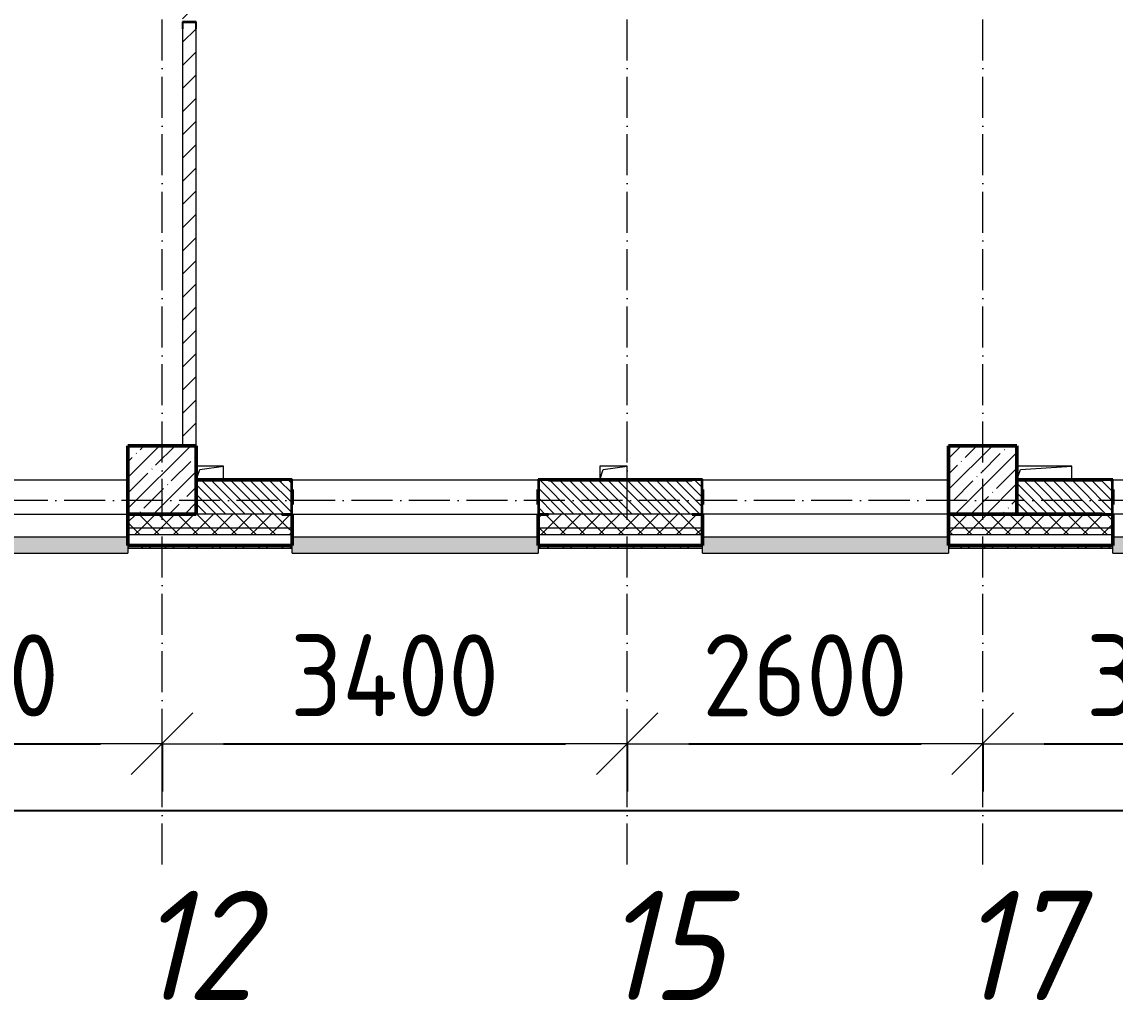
# Model space of a CAD drawing. Header units: millimetres. Extents: x 2294 to 908349, y -83289 to 219220.
# Drawn here: x 26588 to 34580, y 551 to 7706 of the extents above; entities that cross this region are included whole.
import ezdxf

# ---------------------------------------------------------------- set-up
doc = ezdxf.new("R2010")
doc.units = ezdxf.units.MM
doc.linetypes.add('50_200_ШТРИХ_1Т_ш5_п1_п1_', pattern=[700, 500, -100, 0, -100])
for name, color, linetype, lineweight in [('A-____-____-DIMS', 7, 'Continuous', 9), ('A-GENM-____-MCUT', 7, 'Continuous', 25), ('A-GENM-____-OTLN', 7, 'Continuous', 9), ('A-GENM-____-OTLN-1', 7, 'Continuous', 25), ('A-GLAZ-____-OTLN', 7, 'Continuous', 9), ('A-WALL-____-MCUT-2', 7, 'Continuous', 50), ('A-WALL-____-MCUT-3', 7, 'Continuous', 9), ('A-WALL-____-OTLN', 7, 'Continuous', 9), ('A-WALL-____-PATT-1', 7, 'Continuous', 9), ('A-WALL-FNSH-MCUT-1', 7, 'Continuous', 9), ('S-COLS-____-MCUT', 7, 'Continuous', 50), ('S-COLS-____-OTLN', 7, 'Continuous', 9), ('S-GRID-____-IDEN', 7, 'Continuous', 9), ('S-GRID-____-OTLN-1', 7, '50_200_ШТРИХ_1Т_ш5_п1_п1_', 9)]:
    doc.layers.add(name, color=color, linetype=linetype, lineweight=lineweight)
doc.layers.add('A-GLAZ-____-OTLN-1', color=7, linetype='Continuous', lineweight=9, true_color=0xc0c0c0)
doc.styles.add('ISOCPEUR_I', font='isocpeui.ttf', dxfattribs={"width": 0.9, "height": 2.5})
doc.styles.add('СПДС', font='isocpeur.ttf', dxfattribs={"width": 0.9})
doc.dimstyles.new('Размера А3', dxfattribs={"dimtxt": 800, "dimasz": 450, "dimexe": 350, "dimexo": 100, "dimgap": 200, "dimtad": 1, "dimdec": 0, "dimrnd": 10, "dimzin": 0, "dimdsep": 46, "dimtxsty": 'СПДС', "dimblk": 'ARROWHEAD_6', "dimcen": 1, "dimclrd": 5, "dimclre": 5, "dimclrt": 5, "dimazin": 0, "dimtfac": 1, "dimtdec": 0, "dimtmove": 2, "dimatfit": 3, "dimfxl": 1, "dimtolj": 1, "dimtzin": 0, "dimarcsym": 0})
pattern_1 = [(45, (7562.79, 6025.28), (-70.71068, 70.71068), []), (135, (7562.79, 6025.28), (-70.71068, -70.71068), [])]
pattern_2 = [(135, (7562.787, 6025.276), (-35.35534, -35.35534), [])]

# ---------------------------------------------------------------- blocks, each defined once
blk = doc.blocks.new('BSC_Колонна _Прямоугольная - 500х500-V71-АР1_План отверстий 2 этажа в осях 1-64_А-ГГ')
at = {"layer": 'S-COLS-____-OTLN'}
h = blk.add_hatch(dxfattribs=at)
h.set_pattern_fill('FP_100', color=256, style=0, pattern_type=2)
h.set_pattern_definition([(45, (-20050, 1668.96), (-114.0493, 114.0493), []), (45, (-19935.95, 1668.96), (-114.0493, 114.0493), [201.613, -40.323, 3.353, -36.97])])
h.paths.add_polyline_path([(-250, -250), (250, -250), (250, 250), (-250, 250)], flags=0)
at = {"layer": 'S-COLS-____-MCUT'}
for p, q in [((250, 250), (-250, 250)), ((-250, 250), (-250, -250)), ((250, -250), (250, 250)), ((-250, -250), (250, -250))]:
    blk.add_line(p, q, dxfattribs=at)
blk = doc.blocks.new('BSC_Колонна _Прямоугольная - 500х500-V85-АР1_План отверстий 2 этажа в осях 1-64_А-ГГ')
at = {"layer": 'S-COLS-____-OTLN'}
h = blk.add_hatch(dxfattribs=at)
h.set_pattern_fill('FP_114', color=256, style=0, pattern_type=2)
h.set_pattern_definition([(45, (-26050, 1668.96), (-114.0493, 114.0493), []), (45, (-25935.95, 1668.96), (-114.0493, 114.0493), [201.613, -40.323, 3.353, -36.97])])
h.paths.add_polyline_path([(-250, -250), (250, -250), (250, 250), (-250, 250)], flags=0)
at = {"layer": 'S-COLS-____-MCUT'}
for p, q in [((250, 250), (-250, 250)), ((-250, 250), (-250, -250)), ((250, -250), (250, 250)), ((-250, -250), (250, -250))]:
    blk.add_line(p, q, dxfattribs=at)
blk = doc.blocks.new('Фахверк_СКБ_Уголок - 250_2700-27497298-АР1_План отверстий 2 этажа в осях 1-64_А-ГГ')
at = {"layer": 'A-GENM-____-MCUT'}
for p, q in [((200, 181), (125, 181)), ((125, 181), (125, 106)), ((131, 106), (131, 175)), ((131, 175), (200, 175)), ((200, 175), (200, 181)), ((125, 106), (131, 106)), ((131, -6), (125, -6)), ((125, -6), (125, -81)), ((131, -75), (131, -6)), ((200, -75), (131, -75)), ((200, -81), (200, -75)), ((125, -81), (200, -81))]:
    blk.add_line(p, q, dxfattribs=at)
blk = doc.blocks.new('154_Фахверк_СКБ_Швеллер - Тип_100_3550-28487752-АР1_План отверстий 2 этажа в осях 1-64_А-ГГ')
at = {"layer": 'A-GENM-____-MCUT'}
for p, q in [((175, 50), (125, 50)), ((125, 50), (125, -50)), ((128, 47), (175, 47)), ((128, -47), (128, 47)), ((175, 47), (175, 50)), ((125, -50), (175, -50)), ((175, -47), (128, -47)), ((175, -50), (175, -47))]:
    blk.add_line(p, q, dxfattribs=at)
blk = doc.blocks.new('AR_Отверстие прямоугольное _в плите_ - AR_Отверстие прямоугольное _в плите_-30510712-АР1_План отверстий 2 этажа в осях 1-64_А-ГГ')
at = {"layer": 'A-GENM-____-OTLN'}
for p, q in [((100, 50), (-100, 50)), ((-100, -50), (-75, 25)), ((-75, 25), (100, 50)), ((100, -50), (100, 50))]:
    blk.add_line(p, q, dxfattribs=at)
blk = doc.blocks.new('AR_Отверстие прямоугольное _в плите_ - AR_Отверстие прямоугольное _в плите_-30511394-АР1_План отверстий 2 этажа в осях 1-64_А-ГГ')
at = {"layer": 'A-GENM-____-OTLN'}
for p, q in [((200, 50), (-200, 50)), ((-200, -50), (-175, 25)), ((-175, 25), (200, 50)), ((200, -50), (200, 50))]:
    blk.add_line(p, q, dxfattribs=at)
blk = doc.blocks.new('AR_Отверстие прямоугольное _в плите_ - AR_Отверстие прямоугольное _в плите_-V169-АР1_План отверстий 2 этажа в осях 1-64_А-ГГ')
at = {"layer": 'A-GENM-____-OTLN'}
for p, q in [((100, 50), (-100, 50)), ((-100, 50), (-100, -50)), ((-100, -50), (-75, 25)), ((-75, 25), (100, 50)), ((100, -50), (100, 50))]:
    blk.add_line(p, q, dxfattribs=at)
blk = doc.blocks.new('Отлив_СКБ - Отлив витража_120_НВФ-V194-АР1_План отверстий 2 этажа в осях 1-64_А-ГГ')
at = {"layer": 'A-GLAZ-____-OTLN-1'}
for points in [[(1800, -2), (1800, 0), (0, 0), (0, -2), (1544.5, -2)], [(1544.5, -120), (1800, -120), (1800, -2), (0, -2), (0, -120)]]:
    blk.add_hatch(color=256, dxfattribs=at).paths.add_polyline_path(points, flags=0)
at = {"layer": 'A-GLAZ-____-OTLN'}
for p, q in [((0, 0), (1800, 0)), ((1800, -2), (0, -2)), ((0, -120), (0, -83)), ((0, -120), (1800, -120)), ((1800, -83), (1800, -120))]:
    blk.add_line(p, q, dxfattribs=at)
blk = doc.blocks.new('Отлив_СКБ - Отлив витража_120_НВФ-31885687-АР1_План отверстий 2 этажа в осях 1-64_А-ГГ')
at = {"layer": 'A-GLAZ-____-OTLN-1'}
for points in [[(0, -2), (1800, -2), (1800, 0), (0, 0)], [(1484.9, -120), (1800, -120), (1800, -2), (0, -2), (0, -120)]]:
    blk.add_hatch(color=256, dxfattribs=at).paths.add_polyline_path(points, flags=0)
at = {"layer": 'A-GLAZ-____-OTLN'}
for p, q in [((0, 0), (1800, 0)), ((1800, -2), (0, -2)), ((1800, -63), (1800, -120)), ((0, -120), (0, -83)), ((0, -120), (1800, -120))]:
    blk.add_line(p, q, dxfattribs=at)
blk = doc.blocks.new('2floor')
at = {"layer": 'A-WALL-____-PATT-1'}
h = blk.add_hatch(dxfattribs=at)
h.set_pattern_fill('FP_4', color=256, style=0, pattern_type=2)
h.set_pattern_definition([(45, (7562.79, 6025.28), (-84.8528, 84.8528), [])])
h.paths.add_polyline_path([(27862.8, 4606.3), (27862.8, 7656.3), (27859.8, 7656.3), (27859.8, 7703.3), (27765.8, 7703.3), (27765.8, 7656.3), (27762.8, 7656.3), (27762.8, 4606.3)], flags=0)
h.paths.add_polyline_path([(27859.8, 7706.3), (27862.8, 7706.3), (27862, 10060.3), (27855.2, 10060.3), (27855.2, 10101.8), (27770.4, 10101.8), (27770.4, 10060.3), (27762.8, 10060.3), (27762.8, 7706.3), (27855.2, 7706.3)], flags=0)
h.paths.add_polyline_path([(27859.8, 11259.3), (27859.8, 11306.3), (27765.8, 11306.3), (27765.8, 11259.3), (27856.8, 11259.3)], flags=0)
h = blk.add_hatch(dxfattribs=at)
h.set_pattern_fill('FP_6', color=256, style=0, pattern_type=2)
h.set_pattern_definition(pattern_2)
h.paths.add_polyline_path([(31487.8, 4106.3), (31556.8, 4106.3), (31556.8, 4175.3), (31562.8, 4175.3), (31562.8, 4287.3), (31556.8, 4287.3), (31556.8, 4356.3), (30368.8, 4356.3), (30368.8, 4287.3), (30362.8, 4287.3), (30362.8, 4175.3), (30368.8, 4175.3), (30368.8, 4106.3), (30526.1, 4106.3)], flags=0)
h.paths.add_polyline_path([(28487.8, 4106.3), (28556.8, 4106.3), (28556.8, 4175.3), (28562.8, 4175.3), (28562.8, 4287.3), (28556.8, 4287.3), (28556.8, 4356.3), (27862.8, 4356.3), (27862.8, 4106.3), (27874.9, 4106.3)], flags=0)
h = blk.add_hatch(dxfattribs=at)
h.set_pattern_fill('FP_6', color=256, style=0, pattern_type=2)
h.set_pattern_definition(pattern_2)
h.paths.add_polyline_path([(34487.8, 4106.3), (34556.8, 4106.3), (34556.8, 4175.3), (34562.8, 4175.3), (34562.8, 4287.3), (34556.8, 4287.3), (34556.8, 4356.3), (33862.8, 4356.3), (33862.8, 4106.3), (34061.1, 4106.3)], flags=0)
h = blk.add_hatch(dxfattribs=at)
h.set_pattern_fill('FP_1', color=256, style=0, pattern_type=2)
h.set_pattern_definition(pattern_1)
h.paths.add_polyline_path([(108812.8, 4006.3), (108812.8, 4106.3), (99787.8, 4106.3), (99787.8, 4100.3), (99712.8, 4100.3), (99712.8, 4006.3), (108312.8, 4006.3)], flags=0)
h.paths.add_polyline_path([(97912.8, 4006.3), (97912.8, 4100.3), (97837.8, 4100.3), (97837.8, 4106.3), (89962.8, 4106.3), (89962.8, 4006.3), (97689.8, 4006.3)], flags=0)
h.paths.add_polyline_path([(88462.8, 4006.3), (88962.8, 4006.3), (88962.8, 4106.3), (87837.8, 4106.3), (87837.8, 4100.3), (87762.8, 4100.3), (87762.8, 4006.3), (87837.8, 4006.3)], flags=0)
h.paths.add_polyline_path([(78562.8, 4006.3), (79962.8, 4006.3), (79962.8, 4106.3), (78637.8, 4106.3), (78637.8, 4100.3), (78562.8, 4100.3)], flags=0)
h.paths.add_polyline_path([(76412.8, 4006.3), (76762.8, 4006.3), (76762.8, 4100.3), (76687.8, 4100.3), (76687.8, 4106.3), (75637.8, 4106.3), (75637.8, 4100.3), (75562.8, 4100.3), (75562.8, 4006.3), (75912.8, 4006.3)], flags=0)
h.paths.add_polyline_path([(73762.5, 4006.3), (73762.5, 4100.3), (73687.8, 4100.3), (73687.8, 4106.3), (72637.8, 4106.3), (72637.8, 4100.3), (72562.8, 4100.3), (72562.8, 4006.3), (72945.3, 4006.3)], flags=0)
h.paths.add_polyline_path([(70762.8, 4006.3), (70762.8, 4100.3), (70687.8, 4100.3), (70687.8, 4106.3), (69637.8, 4106.3), (69637.8, 4100.3), (69562.8, 4100.3), (69562.8, 4006.3), (70294.1, 4006.3)], flags=0)
h.paths.add_polyline_path([(66912.8, 4006.3), (67762.8, 4006.3), (67762.8, 4100.3), (67687.8, 4100.3), (67687.8, 4106.3), (66637.8, 4106.3), (66637.8, 4100.3), (66562.8, 4100.3), (66562.8, 4006.3), (66759.2, 4006.3)], flags=0)
h.paths.add_polyline_path([(61456.8, 4006.3), (61762.8, 4006.3), (61762.8, 4100.3), (61687.8, 4100.3), (61687.8, 4106.3), (60637.8, 4106.3), (60637.8, 4100.3), (60562.8, 4100.3), (60562.8, 4006.3), (61412.8, 4006.3)], flags=0)
h.paths.add_polyline_path([(57562.8, 4006.3), (58762.8, 4006.3), (58762.8, 4100.3), (58687.8, 4100.3), (58687.8, 4106.3), (57637.8, 4106.3), (57637.8, 4100.3), (57562.8, 4100.3)], flags=0)
h.paths.add_polyline_path([(55270.6, 4006.3), (55762.8, 4006.3), (55762.8, 4100.3), (55687.8, 4100.3), (55687.8, 4106.3), (54637.8, 4106.3), (54637.8, 4100.3), (54562.8, 4100.3), (54562.8, 4006.3), (54637.8, 4006.3)], flags=0)
h.paths.add_polyline_path([(52619.4, 4006.3), (52762.8, 4006.3), (52762.8, 4100.3), (52687.8, 4100.3), (52687.8, 4106.3), (51637.8, 4106.3), (51637.8, 4100.3), (51562.8, 4100.3), (51562.8, 4006.3), (52412.8, 4006.3)], flags=0)
h.paths.add_polyline_path([(49762.8, 4006.3), (49762.8, 4100.3), (49687.8, 4100.3), (49687.8, 4106.3), (48637.8, 4106.3), (48637.8, 4100.3), (48562.8, 4100.3), (48562.8, 4006.3), (49687.8, 4006.3)], flags=0)
h.paths.add_polyline_path([(46762.8, 4006.3), (46762.8, 4100.3), (46687.8, 4101), (46687.8, 4106.3), (45362.8, 4106.3), (45362.8, 4006.3), (46756.8, 4006.3)], flags=0)
h.paths.add_polyline_path([(42362.8, 4006.3), (43562.8, 4006.3), (43562.8, 4100.3), (43487.8, 4100.3), (43487.8, 4106.3), (42362.8, 4106.3)], flags=0)
h.paths.add_polyline_path([(40556.8, 4006.3), (40562.8, 4006.3), (40562.8, 4100.3), (40487.8, 4100.3), (40487.8, 4106.3), (39437.8, 4106.3), (39437.8, 4100.3), (39362.8, 4100.3), (39363.5, 4006.3), (40487.8, 4006.3)], flags=0)
h.paths.add_polyline_path([(37487.8, 4006.3), (37562.8, 4006.3), (37562.8, 4100.3), (37487.8, 4100.3), (37487.8, 4106.3), (36362.8, 4106.3), (36362.8, 4006.3), (36862.8, 4006.3)], flags=0)
h.paths.add_polyline_path([(33862.8, 4006.3), (34562.8, 4006.3), (34562.8, 4100.3), (34487.8, 4100.3), (34487.8, 4106.3), (33362.8, 4106.3), (33362.8, 4006.3)], flags=0)
h.paths.add_polyline_path([(31562.8, 4006.3), (31562.8, 4100.3), (31487.8, 4100.3), (31487.8, 4106.3), (30437.8, 4106.3), (30437.8, 4100.3), (30362.8, 4100.3), (30362.8, 4006.3), (30526.1, 4006.3)], flags=0)
h.paths.add_polyline_path([(28487.8, 4006.3), (28562.8, 4006.3), (28562.8, 4100.3), (28487.8, 4100.3), (28487.8, 4106.3), (27362.8, 4106.3), (27362.8, 4006.3), (27874.9, 4006.3)], flags=0)
h.paths.add_polyline_path([(24362.8, 4006.3), (25562.8, 4006.3), (25562.8, 4100.3), (25487.8, 4100.3), (25487.8, 4106.3), (24362.8, 4106.3)], flags=0)
h.paths.add_polyline_path([(22562.8, 4006.3), (22562.8, 4100.3), (22487.8, 4100.3), (22487.8, 4106.3), (21437.8, 4106.3), (21437.8, 4100.3), (21362.8, 4100.3), (21362.8, 4006.3), (22462.8, 4006.3)], flags=0)
h.paths.add_polyline_path([(20362.8, 4006.3), (20362.8, 4100.3), (20287.8, 4100.3), (20287.8, 4106.3), (15037.8, 4106.3), (15037.8, 4100.3), (14962.8, 4100.3), (14962.8, 4006.3), (19921.3, 4006.3)], flags=0)
h.paths.add_polyline_path([(12862.8, 4006.3), (13962.8, 4006.3), (13962.8, 4100.3), (13887.8, 4100.3), (13887.8, 4106.3), (5112.8, 4106.3), (5112.8, 4006.3), (12851.5, 4006.3)], flags=0)
h = blk.add_hatch(dxfattribs=at)
h.set_pattern_fill('FP_1', color=256, style=0, pattern_type=2)
h.set_pattern_definition(pattern_1)
h.paths.add_polyline_path([(108812.8, 3956.3), (108912.8, 3956.3), (108912.8, 4006.3), (99712.8, 4006.3), (99712.8, 3956.3), (108294.6, 3956.3)], flags=0)
h.paths.add_polyline_path([(96806, 3956.3), (97912.8, 3956.3), (97912.8, 4006.3), (89962.8, 4006.3), (89962.8, 3956.3), (95922.3, 3956.3)], flags=0)
h.paths.add_polyline_path([(87762.8, 3956.3), (88962.8, 3956.3), (88962.8, 4006.3), (87762.8, 4006.3)], flags=0)
h.paths.add_polyline_path([(79962.8, 3956.3), (79962.8, 4006.3), (78562.8, 4006.3), (78562.8, 3956.3), (79131.4, 3956.3)], flags=0)
h.paths.add_polyline_path([(76762.8, 3956.3), (76762.8, 4006.3), (75562.8, 4006.3), (75562.8, 3956.3), (76480.2, 3956.3)], flags=0)
h.paths.add_polyline_path([(72945.3, 3956.3), (73762.5, 3956.3), (73762.5, 4006.3), (72562.8, 4006.3), (72562.8, 3956.3)], flags=0)
h.paths.add_polyline_path([(70762.8, 3956.3), (70762.8, 4006.3), (69562.8, 4006.3), (69562.8, 3956.3), (70294.1, 3956.3)], flags=0)
h.paths.add_polyline_path([(67642.9, 3956.3), (67762.8, 3956.3), (67762.8, 4006.3), (66562.8, 4006.3), (66562.8, 3956.3), (66759.2, 3956.3)], flags=0)
h.paths.add_polyline_path([(61762.8, 3956.3), (61762.8, 4006.3), (60562.8, 4006.3), (60562.8, 3956.3), (61456.8, 3956.3)], flags=0)
h.paths.add_polyline_path([(58762.8, 3956.3), (58762.8, 4006.3), (57562.8, 4006.3), (57562.8, 3956.3), (57921.8, 3956.3)], flags=0)
h.paths.add_polyline_path([(54562.8, 3956.3), (55762.8, 3956.3), (55762.8, 4006.3), (54562.8, 4006.3)], flags=0)
h.paths.add_polyline_path([(52619.4, 3956.3), (52762.8, 3956.3), (52762.8, 4006.3), (51562.8, 4006.3), (51562.8, 3956.3), (51735.7, 3956.3)], flags=0)
h.paths.add_polyline_path([(49762.8, 3956.3), (49762.8, 4006.3), (48562.8, 4006.3), (48562.8, 3956.3), (49084.5, 3956.3)], flags=0)
h.paths.add_polyline_path([(46433.3, 3956.3), (46762.8, 3956.3), (46762.8, 4006.3), (45362.8, 4006.3), (45362.8, 3956.3), (45549.6, 3956.3)], flags=0)
h.paths.add_polyline_path([(43562.8, 3956.3), (43562.8, 4006.3), (42362.8, 4006.3), (42362.8, 3956.3), (42898.4, 3956.3)], flags=0)
h.paths.add_polyline_path([(40562.8, 3956.3), (40562.8, 4006.3), (39362.8, 4006.3), (39363.5, 3956.3)], flags=0)
h.paths.add_polyline_path([(37562.8, 3956.3), (37562.8, 4006.3), (36362.8, 4006.3), (36362.8, 3956.3)], flags=0)
h.paths.add_polyline_path([(33362.8, 3956.3), (34562.8, 3956.3), (34562.8, 4006.3), (33362.8, 4006.3)], flags=0)
h.paths.add_polyline_path([(31562.8, 3956.3), (31562.8, 4006.3), (30362.8, 4006.3), (30362.8, 3956.3), (30526.1, 3956.3)], flags=0)
h.paths.add_polyline_path([(28562.8, 3956.3), (28562.8, 4006.3), (27362.8, 4006.3), (27362.8, 3956.3), (27874.9, 3956.3)], flags=0)
h.paths.add_polyline_path([(25562.8, 3956.3), (25562.8, 4006.3), (24362.8, 4006.3), (24362.8, 3956.3), (25223.7, 3956.3)], flags=0)
h.paths.add_polyline_path([(22562.8, 3956.3), (22562.8, 4006.3), (21362.8, 4006.3), (21362.8, 3956.3), (21688.8, 3956.3)], flags=0)
h.paths.add_polyline_path([(20362.8, 3956.3), (20362.8, 4006.3), (14962.8, 4006.3), (14962.8, 3956.3), (19921.3, 3956.3)], flags=0)
h.paths.add_polyline_path([(13962.8, 3956.3), (13962.8, 4006.3), (5012.8, 4006.3), (5012.8, 3956.3), (12851.5, 3956.3)], flags=0)
h = blk.add_hatch(dxfattribs=at)
h.set_pattern_fill('FP_3', color=256, style=0, pattern_type=2)
h.set_pattern_definition([(45, (7562.79, 6025.28), (-85.5366, 85.5366), []), (45, (7619.81, 6025.28), (-85.5366, 85.5366), [])])
h.paths.add_polyline_path([(45363.8, 3856.3), (45877.8, 3856.3), (45877.8, 3876.3), (45363.8, 3876.3)], flags=0)
h.paths.add_polyline_path([(42898.4, 3856.3), (43562.8, 3856.3), (43562.8, 3876.3), (42362.8, 3876.3), (42362.8, 3856.3)], flags=0)
h.paths.add_polyline_path([(40562.8, 3856.3), (40562.8, 3876.3), (39363.8, 3876.3), (39363.8, 3856.3)], flags=0)
h.paths.add_polyline_path([(37562.8, 3856.3), (37562.8, 3876.3), (36362.8, 3876.3), (36362.8, 3856.3)], flags=0)
h.paths.add_polyline_path([(34061.1, 3856.3), (34562.8, 3856.3), (34562.8, 3876.3), (33363.8, 3876.3), (33363.8, 3856.3)], flags=0)
h.paths.add_polyline_path([(31562.8, 3856.3), (31562.8, 3876.3), (30362.8, 3876.3), (30362.8, 3856.3), (30526.1, 3856.3)], flags=0)
h.paths.add_polyline_path([(27874.9, 3856.3), (28562.8, 3856.3), (28562.8, 3876.3), (27362.8, 3876.3), (27362.8, 3856.3)], flags=0)
h.paths.add_polyline_path([(25223.7, 3856.3), (25562.8, 3856.3), (25562.8, 3876.3), (24362.8, 3876.3), (24362.8, 3856.3)], flags=0)
h.paths.add_polyline_path([(21688.8, 3856.3), (22562.8, 3856.3), (22562.8, 3876.3), (21362.8, 3876.3), (21362.8, 3856.3)], flags=0)
h.paths.add_polyline_path([(19921.3, 3856.3), (20362.8, 3856.3), (20362.8, 3876.3), (14962.8, 3876.3), (14962.8, 3856.3), (18153.9, 3856.3)], flags=0)
h.paths.add_polyline_path([(12851.5, 3856.3), (13962.8, 3856.3), (13962.8, 3876.3), (4882.8, 3876.3), (4882.8, 3856.3), (11084, 3856.3)], flags=0)
at = {"layer": 'A-WALL-____-MCUT-2'}
for p, q in [((28487.8, 4356.3), (27862.8, 4356.3)), ((31487.8, 4356.3), (30437.8, 4356.3)), ((34487.8, 4356.3), (33862.8, 4356.3)), ((28562.8, 4175.3), (28562.8, 4287.3)), ((30362.8, 4287.3), (30362.8, 4175.3)), ((31562.8, 4175.3), (31562.8, 4287.3)), ((34562.8, 4175.3), (34562.8, 4287.3)), ((27362.8, 4106.3), (27362.8, 3876.3)), ((28562.8, 3876.3), (28562.8, 4100.3)), ((30362.8, 4100.3), (30362.8, 3876.3)), ((31562.8, 3876.3), (31562.8, 4100.3)), ((33362.8, 4106.3), (33362.8, 3876.3)), ((34487.8, 4106.3), (33862.8, 4106.3)), ((34562.8, 3876.3), (34562.8, 4100.3)), ((27362.8, 3876.3), (28562.8, 3876.3)), ((30362.8, 3876.3), (31562.8, 3876.3)), ((33362.8, 3876.3), (34562.8, 3876.3))]:
    blk.add_line(p, q, dxfattribs=at)
at = {"layer": 'A-WALL-____-MCUT-3'}
for p, q in [((28487.8, 4106.3), (27862.8, 4106.3)), ((31487.8, 4106.3), (30437.8, 4106.3)), ((27362.8, 4006.3), (28562.8, 4006.3)), ((30362.8, 4006.3), (31562.8, 4006.3)), ((33362.8, 4006.3), (34562.8, 4006.3)), ((27362.8, 3956.3), (28562.8, 3956.3)), ((30362.8, 3956.3), (31562.8, 3956.3)), ((33362.8, 3956.3), (34562.8, 3956.3))]:
    blk.add_line(p, q, dxfattribs=at)
at = {"layer": 'A-WALL-____-OTLN'}
for p, q in [((25562.8, 4356.3), (27362.8, 4356.3)), ((28562.8, 4356.3), (30362.8, 4356.3)), ((31562.8, 4356.3), (33362.8, 4356.3)), ((34562.8, 4356.3), (36362.8, 4356.3)), ((25562.8, 4106.3), (27362.8, 4106.3)), ((28562.8, 4106.3), (30362.8, 4106.3)), ((33362.8, 4106.3), (31562.8, 4106.3)), ((36362.8, 4106.3), (34562.8, 4106.3))]:
    blk.add_line(p, q, dxfattribs=at)
at = {"layer": 'A-WALL-FNSH-MCUT-1'}
for p, q in [((27762.8, 7656.3), (27762.8, 4606.3)), ((27862.8, 4606.3), (27862.8, 7656.3)), ((27362.8, 3876.3), (27362.8, 3856.3)), ((27362.8, 3856.3), (28562.8, 3856.3)), ((28562.8, 3856.3), (28562.8, 3876.3)), ((30362.8, 3876.3), (30362.8, 3856.3)), ((30362.8, 3856.3), (31562.8, 3856.3)), ((31562.8, 3856.3), (31562.8, 3876.3)), ((33363.8, 3876.3), (33363.8, 3856.3)), ((33363.8, 3856.3), (34562.8, 3856.3)), ((34562.8, 3856.3), (34562.8, 3876.3)), ((34562.8, 3876.3), (34562.8, 3876.3))]:
    blk.add_line(p, q, dxfattribs=at)
at = {"layer": 'A-GENM-____-OTLN'}
for name, p in [('AR_Отверстие прямоугольное _в плите_ - AR_Отверстие прямоугольное _в плите_-30510712-АР1_План отверстий 2 этажа в осях 1-64_А-ГГ', (27962.8, 4406.3)), ('AR_Отверстие прямоугольное _в плите_ - AR_Отверстие прямоугольное _в плите_-V169-АР1_План отверстий 2 этажа в осях 1-64_А-ГГ', (30912.8, 4406.3)), ('AR_Отверстие прямоугольное _в плите_ - AR_Отверстие прямоугольное _в плите_-30511394-АР1_План отверстий 2 этажа в осях 1-64_А-ГГ', (34062.8, 4406.3))]:
    blk.add_blockref(name, p, dxfattribs=at)
at = {"layer": 'A-GENM-____-OTLN-1'}
for name, p, rotation in [('154_Фахверк_СКБ_Швеллер - Тип_100_3550-28487752-АР1_План отверстий 2 этажа в осях 1-64_А-ГГ', (27812.8, 7831.3), 269.9999999999999), ('Фахверк_СКБ_Уголок - 250_2700-27497298-АР1_План отверстий 2 этажа в осях 1-64_А-ГГ', (28687.8, 4281.3), 180), ('Фахверк_СКБ_Уголок - 250_2700-27497298-АР1_План отверстий 2 этажа в осях 1-64_А-ГГ', (31687.8, 4281.3), 180), ('Фахверк_СКБ_Уголок - 250_2700-27497298-АР1_План отверстий 2 этажа в осях 1-64_А-ГГ', (34687.8, 4281.3), 180)]:
    blk.add_blockref(name, p, dxfattribs=dict(at, rotation=rotation))
blk.add_blockref('Фахверк_СКБ_Уголок - 250_2700-27497298-АР1_План отверстий 2 этажа в осях 1-64_А-ГГ', (30237.8, 4181.3), dxfattribs=at)
at = {"layer": 'A-GLAZ-____-OTLN'}
for name, p in [('Отлив_СКБ - Отлив витража_120_НВФ-V194-АР1_План отверстий 2 этажа в осях 1-64_А-ГГ', (25562.8, 3939.3)), ('Отлив_СКБ - Отлив витража_120_НВФ-V194-АР1_План отверстий 2 этажа в осях 1-64_А-ГГ', (28562.8, 3939.3)), ('Отлив_СКБ - Отлив витража_120_НВФ-31885687-АР1_План отверстий 2 этажа в осях 1-64_А-ГГ', (31562.8, 3939.3)), ('Отлив_СКБ - Отлив витража_120_НВФ-V194-АР1_План отверстий 2 этажа в осях 1-64_А-ГГ', (34562.8, 3939.3))]:
    blk.add_blockref(name, p, dxfattribs=at)
at = {"layer": 'S-COLS-____-OTLN'}
for name, p in [('BSC_Колонна _Прямоугольная - 500х500-V71-АР1_План отверстий 2 этажа в осях 1-64_А-ГГ', (27612.8, 4356.3)), ('BSC_Колонна _Прямоугольная - 500х500-V85-АР1_План отверстий 2 этажа в осях 1-64_А-ГГ', (33612.8, 4356.3))]:
    blk.add_blockref(name, p, dxfattribs=at)
blk = doc.blocks.new('ARROWHEAD_6')
at = {"color": 0, "linetype": 'Continuous'}
for p, q in [((-0.5, -0.5), (0.5, 0.5)), ((0, 0), (-1, 0))]:
    blk.add_line(p, q, dxfattribs=at)
blk = doc.blocks.new('*D2717')
at = {"layer": 'A-____-____-DIMS', "color": 0, "lineweight": -2, "transparency": 16777216}
for p, q in [((182633.5, 2432.8), (182633.5, 2076.8)), ((183083.5, 2426.8), (185183.5, 2426.8)), ((185633.5, 2432.8), (185633.5, 2076.8))]:
    blk.add_line(p, q, dxfattribs=at)
at = {"layer": 'Defpoints', "color": 0, "transparency": 16777216}
for p in [(182633.5, 2532.8), (185633.5, 2532.8), (185633.5, 2426.8)]:
    blk.add_point(p, dxfattribs=at)
at = {"layer": 'A-____-____-DIMS', "color": 0, "lineweight": -2, "transparency": 16777216, "xscale": 450, "yscale": 450, "zscale": 450, "rotation": 180}
blk.add_blockref('ARROWHEAD_6', (182633.5, 2426.8), dxfattribs=at)
at = {"layer": 'A-____-____-DIMS', "color": 0, "lineweight": -2, "transparency": 16777216, "xscale": 450, "yscale": 450, "zscale": 450}
blk.add_blockref('ARROWHEAD_6', (185633.5, 2426.8), dxfattribs=at)
at = {"layer": 'A-____-____-DIMS', "color": 0, "transparency": 16777216, "insert": (184133.5, 2926.8), "char_height": 600, "attachment_point": 5, "style": 'СПДС'}
blk.add_mtext('\\A1;3000', dxfattribs=at)
blk = doc.blocks.new('*D2718')
at = {"layer": 'A-____-____-DIMS', "color": 0, "lineweight": -2, "transparency": 16777216}
for p, q in [((185633.5, 2432.8), (185633.5, 2076.8)), ((186083.5, 2426.8), (188583.5, 2426.8)), ((189033.5, 2432.8), (189033.5, 2076.8))]:
    blk.add_line(p, q, dxfattribs=at)
at = {"layer": 'Defpoints', "color": 0, "transparency": 16777216}
for p in [(185633.5, 2532.8), (189033.5, 2532.8), (189033.5, 2426.8)]:
    blk.add_point(p, dxfattribs=at)
at = {"layer": 'A-____-____-DIMS', "color": 0, "lineweight": -2, "transparency": 16777216, "xscale": 450, "yscale": 450, "zscale": 450, "rotation": 180}
blk.add_blockref('ARROWHEAD_6', (185633.5, 2426.8), dxfattribs=at)
at = {"layer": 'A-____-____-DIMS', "color": 0, "lineweight": -2, "transparency": 16777216, "xscale": 450, "yscale": 450, "zscale": 450}
blk.add_blockref('ARROWHEAD_6', (189033.5, 2426.8), dxfattribs=at)
at = {"layer": 'A-____-____-DIMS', "color": 0, "transparency": 16777216, "insert": (187333.5, 2926.8), "char_height": 600, "attachment_point": 5, "style": 'СПДС'}
blk.add_mtext('\\A1;3400', dxfattribs=at)
blk = doc.blocks.new('*D2719')
at = {"layer": 'A-____-____-DIMS', "color": 0, "lineweight": -2, "transparency": 16777216}
for p, q in [((189033.5, 2432.8), (189033.5, 2076.8)), ((189483.5, 2426.8), (191183.5, 2426.8)), ((191633.5, 2432.8), (191633.5, 2076.8))]:
    blk.add_line(p, q, dxfattribs=at)
at = {"layer": 'Defpoints', "color": 0, "transparency": 16777216}
for p in [(189033.5, 2532.8), (191633.5, 2532.8), (191633.5, 2426.8)]:
    blk.add_point(p, dxfattribs=at)
at = {"layer": 'A-____-____-DIMS', "color": 0, "lineweight": -2, "transparency": 16777216, "xscale": 450, "yscale": 450, "zscale": 450, "rotation": 180}
blk.add_blockref('ARROWHEAD_6', (189033.5, 2426.8), dxfattribs=at)
at = {"layer": 'A-____-____-DIMS', "color": 0, "lineweight": -2, "transparency": 16777216, "xscale": 450, "yscale": 450, "zscale": 450}
blk.add_blockref('ARROWHEAD_6', (191633.5, 2426.8), dxfattribs=at)
at = {"layer": 'A-____-____-DIMS', "color": 0, "transparency": 16777216, "insert": (190333.5, 2926.8), "char_height": 600, "attachment_point": 5, "style": 'СПДС'}
blk.add_mtext('\\A1;2600', dxfattribs=at)
blk = doc.blocks.new('*D2720')
at = {"layer": 'A-____-____-DIMS', "color": 0, "lineweight": -2, "transparency": 16777216}
for p, q in [((191633.5, 2432.8), (191633.5, 2076.8)), ((192083.5, 2426.8), (194183.5, 2426.8)), ((194633.5, 2432.8), (194633.5, 2076.8))]:
    blk.add_line(p, q, dxfattribs=at)
at = {"layer": 'Defpoints', "color": 0, "transparency": 16777216}
for p in [(191633.5, 2532.8), (194633.5, 2532.8), (194633.5, 2426.8)]:
    blk.add_point(p, dxfattribs=at)
at = {"layer": 'A-____-____-DIMS', "color": 0, "lineweight": -2, "transparency": 16777216, "xscale": 450, "yscale": 450, "zscale": 450, "rotation": 180}
blk.add_blockref('ARROWHEAD_6', (191633.5, 2426.8), dxfattribs=at)
at = {"layer": 'A-____-____-DIMS', "color": 0, "lineweight": -2, "transparency": 16777216, "xscale": 450, "yscale": 450, "zscale": 450}
blk.add_blockref('ARROWHEAD_6', (194633.5, 2426.8), dxfattribs=at)
at = {"layer": 'A-____-____-DIMS', "color": 0, "transparency": 16777216, "insert": (193133.5, 2926.8), "char_height": 600, "attachment_point": 5, "style": 'СПДС'}
blk.add_mtext('\\A1;3000', dxfattribs=at)
blk = doc.blocks.new('*D2741')
at = {"layer": 'A-____-____-DIMS', "color": 0, "lineweight": -2, "transparency": 16777216}
for p, q in [((163233.5, 1944.6), (163233.5, 1588.5)), ((163683.5, 1938.5), (266283.5, 1938.5)), ((266733.5, 1944.6), (266733.5, 1588.5))]:
    blk.add_line(p, q, dxfattribs=at)
at = {"layer": 'Defpoints', "color": 0, "transparency": 16777216}
for p in [(163233.5, 2044.6), (266733.5, 2044.6), (266733.5, 1938.5)]:
    blk.add_point(p, dxfattribs=at)
at = {"layer": 'A-____-____-DIMS', "color": 0, "lineweight": -2, "transparency": 16777216, "xscale": 450, "yscale": 450, "zscale": 450, "rotation": 180}
blk.add_blockref('ARROWHEAD_6', (163233.5, 1938.5), dxfattribs=at)
at = {"layer": 'A-____-____-DIMS', "color": 0, "lineweight": -2, "transparency": 16777216, "xscale": 450, "yscale": 450, "zscale": 450}
blk.add_blockref('ARROWHEAD_6', (266733.5, 1938.5), dxfattribs=at)
at = {"layer": 'A-____-____-DIMS', "color": 0, "transparency": 16777216, "insert": (214983.5, 2438.5), "char_height": 600, "attachment_point": 5, "style": 'СПДС'}
blk.add_mtext('\\A1;103500', dxfattribs=at)
blk = doc.blocks.new('3osi')
at = {"layer": 'S-GRID-____-OTLN-1', "color": 251, "ltscale": 0.6, "true_color": 0x636466}
for p, q in [((185633.5, 1542.7), (185633.5, 55906.2)), ((189033.5, 1542.7), (189033.5, 55906.2)), ((191633.5, 1542.7), (191633.5, 16175.8)), ((269657.9, 4206.3), (160914.7, 4206.3))]:
    blk.add_line(p, q, dxfattribs=at)
at = {"layer": 'S-GRID-____-IDEN', "char_height": 800, "width": 346.329, "attachment_point": 1, "style": 'ISOCPEUR_I'}
for s, insert in [('12', (185452.4, 1351.4)), ('15', (188852.4, 1351.4)), ('17', (191452.4, 1351.4))]:
    blk.add_mtext(s, dxfattribs=dict(at, insert=insert))
at = {"layer": 'A-____-____-DIMS'}
for base, p1, p2, picture, middle in [((185633.5, 2426.8), (182633.5, 2532.8), (185633.5, 2532.8), '*D2717', (184133.5, 2926.8)), ((189033.5, 2426.8), (185633.5, 2532.8), (189033.5, 2532.8), '*D2718', (187333.5, 2926.8)), ((191633.5, 2426.8), (189033.5, 2532.8), (191633.5, 2532.8), '*D2719', (190333.5, 2926.8)), ((194633.5, 2426.8), (191633.5, 2532.8), (194633.5, 2532.8), '*D2720', (193133.5, 2926.8)), ((266733.5, 1938.5), (163233.5, 2044.6), (266733.5, 2044.6), '*D2741', (214983.5, 2438.5))]:
    dim = blk.add_linear_dim(base=base, p1=p1, p2=p2, dimstyle='Размера А3', override={"dimtxt": 600, "dimclrd": 0, "dimclre": 0, "dimclrt": 0}, dxfattribs=at)
    dim.commit()
    dim.dimension.update_dxf_attribs({"geometry": picture, "text_midpoint": middle})

msp = doc.modelspace()

# ---------------------------------------------------------------- block references
for name, p in [('3osi', (-158020.7, 0)), ('2floor', (0, 0))]:
    msp.add_blockref(name, p)

doc.saveas('drawing.dxf')
